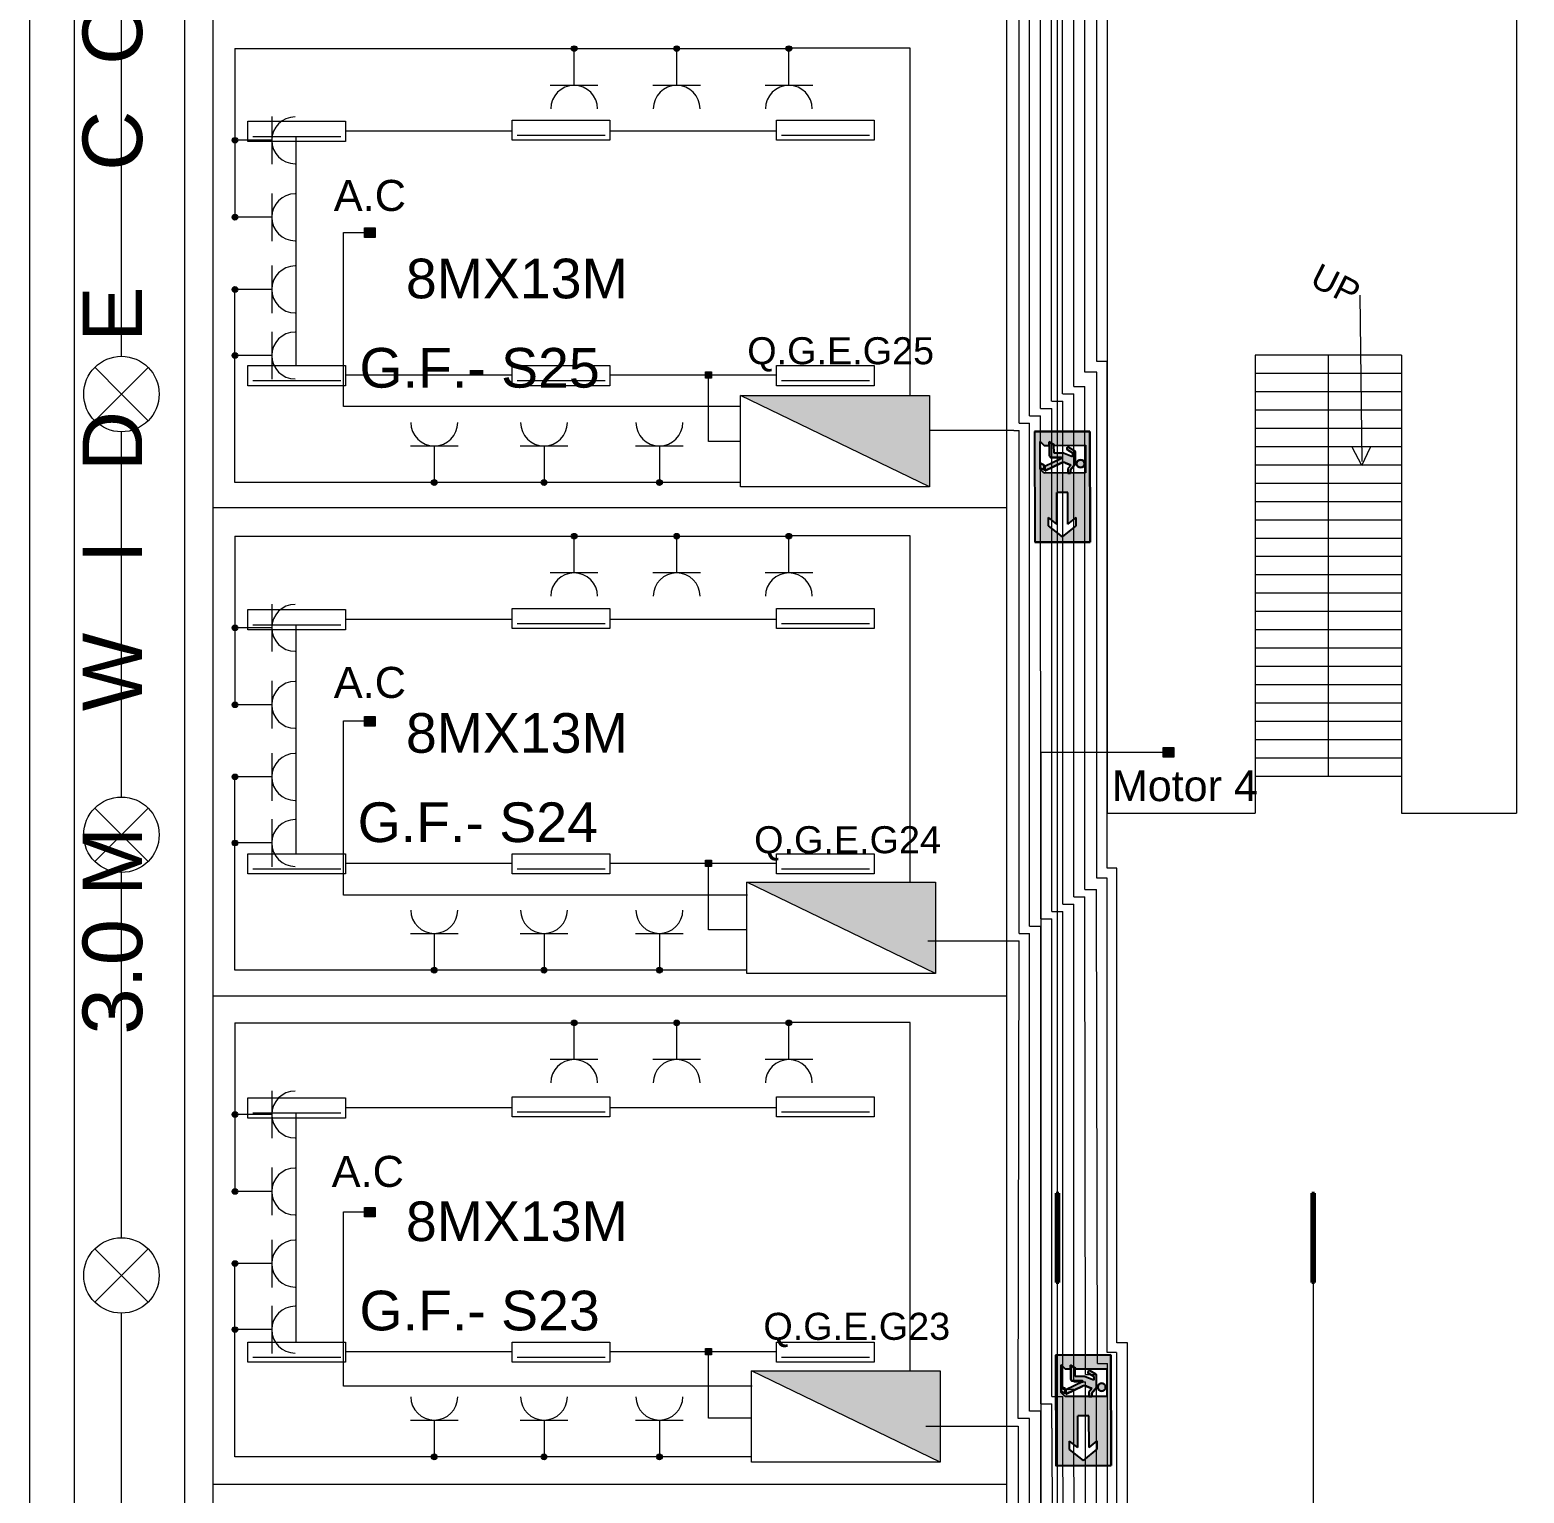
# Model space of a CAD drawing. Extents: x -17539 to 1421, y -3169 to 802964.
# Drawn here: x 50.13 to 74.61, y 305.23 to 329.2 of the extents above; entities that cross this region are included whole.
import ezdxf
from ezdxf.enums import TextEntityAlignment as Align

# ---------------------------------------------------------------- set-up
doc = ezdxf.new("R2010")
doc.units = 0
doc.header["$LTSCALE"] = 25
doc.header["$MEASUREMENT"] = 0
doc.linetypes.add('DASHED2', pattern=[0.375, 0.25, -0.125])
doc.layers.get('0').update_dxf_attribs({"lineweight": 9})
for name, color, linetype, lineweight in [('Iluminação', 10, 'Continuous', 9), ('Quadros', 50, 'Continuous', 9), ('www.cadblocksfree.com', 7, 'Continuous', 9)]:
    doc.layers.add(name, color=color, linetype=linetype, lineweight=lineweight)
doc.layers.add('Simbologia de Emergência', color=6, linetype='Continuous')
doc.layers.add('Tomadas', color=3, linetype='Continuous', lineweight=9, true_color=0x00f500)
doc.styles.add('ROMANS', font='arial.ttf')
doc.styles.get("Standard").update_dxf_attribs({"font": 'arial.ttf'})

# ---------------------------------------------------------------- blocks, each defined once
blk = doc.blocks.new('Iluminárias 1')
at = {"layer": 'Iluminação'}
blk.add_line((0.079, 0.079), (1.521, 0.079), dxfattribs=at)
blk.add_lwpolyline([(0, 0), (1.6, 0), (1.6, 0.332), (0, 0.332)], close=True, dxfattribs=at)
blk = doc.blocks.new('Ponto de Luz')
for q in [(-0.437, 0.437), (0.438, 0.436), (-0.438, -0.436), (0.437, -0.437)]:
    blk.add_line((0, 0), q)
blk.add_circle((0, 0), 0.618)
blk = doc.blocks.new('Luminária 4')
at = {"layer": 'Iluminação', "lineweight": 40}
for p, q in [((0.733, 0.043), (-0.734, 0.043)), ((-0.734, 0.043), (-0.734, 0)), ((-0.734, 0), (0.733, 0)), ((0.733, 0), (0.733, 0.043))]:
    blk.add_line(p, q, dxfattribs=at)
at = {"layer": 'Iluminação', "lineweight": 30}
blk.add_line((-0.667, 0.008), (0.679, 0.008), dxfattribs=at)
blk = doc.blocks.new('Caixa de Derivação')
at = {"layer": 'Iluminação'}
h = blk.add_hatch(color=256, dxfattribs=at)
h.dxf.hatch_style = 1
h.paths.add_polyline_path([(0.052, 0.051), (-0.048, 0.051), (-0.048, -0.049), (0.052, -0.049)])
blk.add_lwpolyline([(-0.048, 0.051), (0.052, 0.051), (0.052, -0.049), (-0.048, -0.049)], close=True, dxfattribs=at)
blk = doc.blocks.new('Parte Lima 2')
at = {"layer": 'Iluminação'}
blk.add_line((-2.276, 53.708), (-2.276, -11.552), dxfattribs=at)
blk = doc.blocks.new('emergencia seta')
at = {"layer": 'Simbologia de Emergência'}
h = blk.add_hatch(color=98, dxfattribs=at)
h.paths.add_polyline_path([(1.001, 0.298), (0.094, 0.296), (-0.813, 0.294), (-0.811, -0.613), (1.003, -0.609)])
h.paths.add_polyline_path([(-0.131, -0.455), (-0.195, -0.52), (-0.649, -0.521), (-0.585, -0.456), (-0.585, -0.371), (-0.643, -0.371), (-0.595, -0.289), (-0.585, -0.289), (-0.587, 0.224), (-0.133, 0.225)], flags=16)
h.paths.add_polyline_path([(-0.372, -0.172, 0.038289), (-0.372, -0.171)], flags=0)
h.paths.add_polyline_path([(0.186, -0.248), (0.185, -0.067), (0.706, -0.066), (0.597, 0.07), (0.733, 0.07), (0.915, -0.156), (0.734, -0.383), (0.598, -0.383), (0.706, -0.247)], flags=16)
h.paths.add_polyline_path([(-0.349, 0.142, -1), (-0.221, 0.142, -1)], flags=0)
h.paths.add_polyline_path([(-0.188, -0.455), (-0.261, -0.455), (-0.291, -0.52), (-0.218, -0.52)], flags=16)
h.paths.add_polyline_path([(-0.3, -0.17, -0.215507), (-0.301, -0.11), (-0.263, -0.02), (-0.204, -0.069), (-0.132, -0.069), (-0.132, -0.021), (-0.187, -0.021), (-0.277, 0.054, 0.148058), (-0.294, 0.059), (-0.473, 0.059, 0.263654), (-0.498, 0.044), (-0.553, -0.048, 1), (-0.512, -0.072), (-0.462, 0.011), (-0.399, 0.011), (-0.454, -0.127, 0.095479), (-0.459, -0.154), (-0.459, -0.293), (-0.592, -0.294), (-0.635, -0.366), (-0.409, -0.366, 0.414214), (-0.386, -0.343), (-0.387, -0.173, -0.740976), (-0.372, -0.172), (-0.241, -0.446), (-0.169, -0.446)], flags=0)
for p, q in [((-0.813, 0.294), (1.001, 0.298)), ((-0.811, -0.613), (-0.813, 0.294)), ((1.001, 0.298), (1.003, -0.609)), ((1.001, 0.298), (1.001, 0.298)), ((1.001, 0.298), (1.003, -0.609)), ((1.001, 0.298), (1.001, 0.298))]:
    blk.add_line(p, q, dxfattribs=at)
at = {"layer": 'Simbologia de Emergência', "color": 7, "linetype": 'ByBlock', "lineweight": -2, "true_color": 0xffffff}
for p, q in [((1.001, 0.298), (-0.813, 0.294)), ((-0.813, 0.294), (-0.811, -0.613)), ((1.003, -0.609), (1.001, 0.298)), ((1.003, -0.609), (1.001, 0.298)), ((-0.587, 0.224), (-0.133, 0.225)), ((-0.587, 0.224), (-0.133, 0.225)), ((-0.587, 0.224), (-0.133, 0.225)), ((-0.585, -0.289), (-0.587, 0.224)), ((-0.585, -0.289), (-0.587, 0.224)), ((-0.585, -0.289), (-0.587, 0.224)), ((-0.498, 0.044), (-0.553, -0.048)), ((-0.498, 0.044), (-0.553, -0.048)), ((-0.498, 0.044), (-0.553, -0.048)), ((-0.512, -0.072), (-0.462, 0.011)), ((-0.512, -0.072), (-0.462, 0.011)), ((-0.512, -0.072), (-0.462, 0.011)), ((-0.294, 0.059), (-0.473, 0.059)), ((-0.294, 0.059), (-0.473, 0.059)), ((-0.294, 0.059), (-0.473, 0.059)), ((-0.462, 0.011), (-0.399, 0.011)), ((-0.462, 0.011), (-0.399, 0.011)), ((-0.462, 0.011), (-0.399, 0.011)), ((-0.399, 0.011), (-0.454, -0.127)), ((-0.399, 0.011), (-0.454, -0.127)), ((-0.399, 0.011), (-0.454, -0.127)), ((-0.349, 0.142), (-0.349, 0.142)), ((-0.277, 0.054), (-0.187, -0.021)), ((-0.277, 0.054), (-0.187, -0.021)), ((-0.187, -0.021), (-0.277, 0.054)), ((-0.133, 0.225), (-0.131, -0.455)), ((0.706, -0.066), (0.597, 0.07)), ((0.733, 0.07), (0.597, 0.07)), ((0.915, -0.156), (0.733, 0.07)), ((-0.459, -0.154), (-0.459, -0.293)), ((-0.459, -0.154), (-0.459, -0.293)), ((-0.459, -0.154), (-0.459, -0.293)), ((-0.387, -0.173), (-0.386, -0.343)), ((-0.387, -0.173), (-0.386, -0.343)), ((-0.386, -0.343), (-0.387, -0.173)), ((-0.372, -0.171), (-0.372, -0.172)), ((-0.372, -0.172), (-0.241, -0.446)), ((-0.372, -0.172), (-0.241, -0.446)), ((-0.372, -0.172), (-0.372, -0.172)), ((-0.372, -0.172), (-0.241, -0.446)), ((-0.263, -0.02), (-0.301, -0.11)), ((-0.263, -0.02), (-0.301, -0.11)), ((-0.301, -0.11), (-0.263, -0.02)), ((-0.3, -0.17), (-0.169, -0.446)), ((-0.3, -0.17), (-0.169, -0.446)), ((-0.169, -0.446), (-0.3, -0.17)), ((-0.263, -0.02), (-0.204, -0.069)), ((-0.263, -0.02), (-0.204, -0.069)), ((-0.263, -0.02), (-0.204, -0.069)), ((-0.263, -0.02), (-0.263, -0.02)), ((-0.204, -0.069), (-0.132, -0.069)), ((-0.204, -0.069), (-0.132, -0.069)), ((-0.204, -0.069), (-0.132, -0.069)), ((-0.187, -0.021), (-0.132, -0.021)), ((-0.187, -0.021), (-0.132, -0.021)), ((-0.132, -0.021), (-0.187, -0.021)), ((-0.132, -0.069), (-0.132, -0.021)), ((0.706, -0.066), (0.185, -0.067)), ((0.185, -0.067), (0.186, -0.248)), ((0.915, -0.156), (0.734, -0.383)), ((-0.585, -0.456), (-0.649, -0.521)), ((-0.585, -0.456), (-0.649, -0.521)), ((-0.649, -0.521), (-0.585, -0.456)), ((-0.595, -0.289), (-0.643, -0.371)), ((-0.595, -0.289), (-0.643, -0.371)), ((-0.643, -0.371), (-0.595, -0.289)), ((-0.585, -0.371), (-0.643, -0.371)), ((-0.585, -0.371), (-0.643, -0.371)), ((-0.585, -0.371), (-0.643, -0.371)), ((-0.592, -0.294), (-0.635, -0.366)), ((-0.592, -0.294), (-0.635, -0.366)), ((-0.592, -0.294), (-0.635, -0.366)), ((-0.409, -0.366), (-0.635, -0.366)), ((-0.409, -0.366), (-0.635, -0.366)), ((-0.635, -0.366), (-0.409, -0.366)), ((-0.585, -0.289), (-0.595, -0.289)), ((-0.585, -0.289), (-0.595, -0.289)), ((-0.595, -0.289), (-0.585, -0.289)), ((-0.459, -0.293), (-0.592, -0.294)), ((-0.459, -0.293), (-0.592, -0.294)), ((-0.459, -0.293), (-0.592, -0.294)), ((-0.585, -0.456), (-0.585, -0.371)), ((-0.585, -0.456), (-0.585, -0.371)), ((-0.585, -0.456), (-0.585, -0.371)), ((-0.291, -0.52), (-0.261, -0.455)), ((-0.291, -0.52), (-0.261, -0.455)), ((-0.261, -0.455), (-0.291, -0.52)), ((-0.188, -0.455), (-0.261, -0.455)), ((-0.188, -0.455), (-0.261, -0.455)), ((-0.188, -0.455), (-0.261, -0.455)), ((-0.169, -0.446), (-0.241, -0.446)), ((-0.169, -0.446), (-0.241, -0.446)), ((-0.241, -0.446), (-0.169, -0.446)), ((-0.218, -0.52), (-0.188, -0.455)), ((-0.218, -0.52), (-0.188, -0.455)), ((-0.218, -0.52), (-0.188, -0.455)), ((-0.131, -0.455), (-0.195, -0.52)), ((-0.131, -0.455), (-0.195, -0.52)), ((-0.131, -0.455), (-0.195, -0.52)), ((-0.188, -0.455), (-0.188, -0.455)), ((-0.131, -0.455), (-0.131, -0.455)), ((0.706, -0.247), (0.186, -0.248)), ((0.706, -0.247), (0.598, -0.383)), ((0.734, -0.383), (0.598, -0.383)), ((-0.811, -0.613), (1.003, -0.609)), ((-0.195, -0.52), (-0.649, -0.521)), ((-0.291, -0.52), (-0.218, -0.52))]:
    blk.add_line(p, q, dxfattribs=at)
blk.add_circle((-0.285, 0.142), 0.0645, dxfattribs=at)
blk.add_circle((-0.285, 0.142), 0.0645, dxfattribs=at)
for centre, radius, start, end in [((-0.473, 0.029), 0.0296, 90.1318, 149.2124), ((-0.473, 0.029), 0.0296, 90.1318, 149.2123), ((-0.473, 0.029), 0.0296, 90.1318, 149.2123), ((-0.285, 0.142), 0.0645, 0.1318, 180.1318), ((-0.285, 0.142), 0.0645, 180.1318, 0.1318), ((-0.294, 0.03), 0.0296, 56.444, 90.1318), ((-0.294, 0.03), 0.0296, 56.4442, 90.1318), ((-0.294, 0.03), 0.0296, 56.4442, 90.1318), ((-0.532, -0.06), 0.024, 149.2124, 329.2124), ((-0.532, -0.06), 0.024, 149.2123, 329.2123), ((-0.532, -0.06), 0.024, 149.2123, 329.2123), ((-0.387, -0.154), 0.0726, 158.3161, 180.1318), ((-0.387, -0.154), 0.0726, 158.3158, 180.1318), ((-0.387, -0.154), 0.0726, 158.3158, 180.1318), ((-0.379, -0.174), 0.00779, 21.0343, 167.1846), ((-0.379, -0.174), 0.00779, 21.0343, 167.1846), ((-0.379, -0.174), 0.00779, 21.0343, 167.1846), ((-0.379, -0.174), 0.00779, 21.0343, 29.8052), ((-0.234, -0.138), 0.0726, 156.7728, 205.4198), ((-0.234, -0.138), 0.0726, 156.7731, 205.4198), ((-0.234, -0.138), 0.0726, 156.7731, 205.4198), ((-0.409, -0.343), 0.0227, 270.1318, 0.1318), ((-0.409, -0.343), 0.0227, 270.1318, 0.1318), ((-0.409, -0.343), 0.0227, 270.1318, 0.1318)]:
    blk.add_arc(centre, radius, start, end, dxfattribs=at)
blk = doc.blocks.new('quadro eletrico')
h = blk.add_hatch(color=256)
h.dxf.hatch_style = 1
h.paths.add_polyline_path([(1.839, -0.788), (-1.457, 0.809), (-1.457, -0.788)])
blk.add_line((-1.457, 0.809), (1.839, -0.788))
blk.add_lwpolyline([(-1.457, 0.809), (1.839, 0.809), (1.839, -0.788), (-1.457, -0.788)], close=True)
blk = doc.blocks.new('Quadro')
at = {"xscale": 0.6593095434044552, "yscale": 0.6593095434044552, "zscale": 0.6593095434044552}
blk.add_blockref('quadro eletrico', (-0.091, 0.017), dxfattribs=at)
blk = doc.blocks.new('Tomada')
for p, q in [((0, 0.632), (0, 0)), ((0, 0), (-0.975, 0)), ((0, 0), (0, -0.632))]:
    blk.add_line(p, q)
blk.add_arc((0.622, 0), 0.622, 90, 270)

msp = doc.modelspace()

# ---------------------------------------------------------------- hatches: boundary and pattern name
at = {"layer": 'Tomadas'}
h = msp.add_hatch(color=256, dxfattribs=at)
h.dxf.hatch_style = 1
h.paths.add_polyline_path([(59.095, 328.892, 1), (59.002, 328.892, 1)])
h = msp.add_hatch(color=256, dxfattribs=at)
h.dxf.hatch_style = 1
h.paths.add_polyline_path([(59.095, 328.892, 1), (59.002, 328.892, 1)])
h = msp.add_hatch(color=256, dxfattribs=at)
h.dxf.hatch_style = 1
h.paths.add_polyline_path([(59.095, 328.892, 1), (59.002, 328.892, 1)])
h = msp.add_hatch(color=256, dxfattribs=at)
h.dxf.hatch_style = 1
h.paths.add_polyline_path([(59.095, 328.892, 1), (59.002, 328.892, 1)])
h = msp.add_hatch(color=256, dxfattribs=at)
h.dxf.hatch_style = 1
h.paths.add_polyline_path([(60.775, 328.892, 1), (60.682, 328.892, 1)])
h = msp.add_hatch(color=256, dxfattribs=at)
h.dxf.hatch_style = 1
h.paths.add_polyline_path([(60.775, 328.892, 1), (60.682, 328.892, 1)])
h = msp.add_hatch(color=256, dxfattribs=at)
h.dxf.hatch_style = 1
h.paths.add_polyline_path([(60.775, 328.892, 1), (60.682, 328.892, 1)])
h = msp.add_hatch(color=256, dxfattribs=at)
h.dxf.hatch_style = 1
h.paths.add_polyline_path([(60.775, 328.892, 1), (60.682, 328.892, 1)])
h = msp.add_hatch(color=256, dxfattribs=at)
h.dxf.hatch_style = 1
h.paths.add_polyline_path([(62.519, 328.892, 1), (62.612, 328.892, 1)])
h = msp.add_hatch(color=256, dxfattribs=at)
h.dxf.hatch_style = 1
h.paths.add_polyline_path([(62.519, 328.892, 1), (62.612, 328.892, 1)])
h = msp.add_hatch(color=256, dxfattribs=at)
h.dxf.hatch_style = 1
h.paths.add_polyline_path([(62.519, 328.892, 1), (62.612, 328.892, 1)])
h = msp.add_hatch(color=256, dxfattribs=at)
h.dxf.hatch_style = 1
h.paths.add_polyline_path([(62.519, 328.892, 1), (62.612, 328.892, 1)])
h = msp.add_hatch(color=256, dxfattribs=at)
h.dxf.hatch_style = 1
h.paths.add_polyline_path([(53.54, 327.39, 1), (53.446, 327.39, 1)])
h = msp.add_hatch(color=256, dxfattribs=at)
h.dxf.hatch_style = 1
h.paths.add_polyline_path([(53.54, 327.39, 1), (53.446, 327.39, 1)])
h = msp.add_hatch(color=256, dxfattribs=at)
h.dxf.hatch_style = 1
h.paths.add_polyline_path([(53.54, 327.39, 1), (53.446, 327.39, 1)])
h = msp.add_hatch(color=256, dxfattribs=at)
h.dxf.hatch_style = 1
h.paths.add_polyline_path([(53.54, 327.39, 1), (53.446, 327.39, 1)])
h = msp.add_hatch(color=256, dxfattribs=at)
h.dxf.hatch_style = 1
h.paths.add_polyline_path([(53.54, 326.129, 1), (53.446, 326.129, 1)])
h = msp.add_hatch(color=256, dxfattribs=at)
h.dxf.hatch_style = 1
h.paths.add_polyline_path([(53.54, 326.129, 1), (53.446, 326.129, 1)])
h = msp.add_hatch(color=256, dxfattribs=at)
h.dxf.hatch_style = 1
h.paths.add_polyline_path([(53.54, 326.129, 1), (53.446, 326.129, 1)])
h = msp.add_hatch(color=256, dxfattribs=at)
h.dxf.hatch_style = 1
h.paths.add_polyline_path([(53.54, 326.129, 1), (53.446, 326.129, 1)])
h = msp.add_hatch(color=256, dxfattribs=at)
h.dxf.hatch_style = 1
h.paths.add_polyline_path([(55.614, 325.954), (55.614, 325.797), (55.788, 325.797), (55.788, 325.954)])
h = msp.add_hatch(color=256, dxfattribs=at)
h.dxf.hatch_style = 1
h.paths.add_polyline_path([(53.54, 324.947, 1), (53.446, 324.947, 1)])
h = msp.add_hatch(color=256, dxfattribs=at)
h.dxf.hatch_style = 1
h.paths.add_polyline_path([(53.54, 324.947, 1), (53.446, 324.947, 1)])
h = msp.add_hatch(color=256, dxfattribs=at)
h.dxf.hatch_style = 1
h.paths.add_polyline_path([(53.54, 324.947, 1), (53.446, 324.947, 1)])
h = msp.add_hatch(color=256, dxfattribs=at)
h.dxf.hatch_style = 1
h.paths.add_polyline_path([(53.54, 324.947, 1), (53.446, 324.947, 1)])
h = msp.add_hatch(color=256, dxfattribs=at)
h.dxf.hatch_style = 1
h.paths.add_polyline_path([(53.54, 323.865, 1), (53.446, 323.865, 1)])
h = msp.add_hatch(color=256, dxfattribs=at)
h.dxf.hatch_style = 1
h.paths.add_polyline_path([(53.54, 323.865, 1), (53.446, 323.865, 1)])
h = msp.add_hatch(color=256, dxfattribs=at)
h.dxf.hatch_style = 1
h.paths.add_polyline_path([(53.54, 323.865, 1), (53.446, 323.865, 1)])
h = msp.add_hatch(color=256, dxfattribs=at)
h.dxf.hatch_style = 1
h.paths.add_polyline_path([(53.54, 323.865, 1), (53.446, 323.865, 1)])
h = msp.add_hatch(color=256, dxfattribs=at)
h.dxf.hatch_style = 1
h.paths.add_polyline_path([(56.804, 321.782, 1), (56.71, 321.782, 1)])
h = msp.add_hatch(color=256, dxfattribs=at)
h.dxf.hatch_style = 1
h.paths.add_polyline_path([(56.804, 321.782, 1), (56.71, 321.782, 1)])
h = msp.add_hatch(color=256, dxfattribs=at)
h.dxf.hatch_style = 1
h.paths.add_polyline_path([(56.804, 321.782, 1), (56.71, 321.782, 1)])
h = msp.add_hatch(color=256, dxfattribs=at)
h.dxf.hatch_style = 1
h.paths.add_polyline_path([(56.804, 321.782, 1), (56.71, 321.782, 1)])
h = msp.add_hatch(color=256, dxfattribs=at)
h.dxf.hatch_style = 1
h.paths.add_polyline_path([(58.601, 321.782, 1), (58.508, 321.782, 1)])
h = msp.add_hatch(color=256, dxfattribs=at)
h.dxf.hatch_style = 1
h.paths.add_polyline_path([(58.601, 321.782, 1), (58.508, 321.782, 1)])
h = msp.add_hatch(color=256, dxfattribs=at)
h.dxf.hatch_style = 1
h.paths.add_polyline_path([(58.601, 321.782, 1), (58.508, 321.782, 1)])
h = msp.add_hatch(color=256, dxfattribs=at)
h.dxf.hatch_style = 1
h.paths.add_polyline_path([(58.601, 321.782, 1), (58.508, 321.782, 1)])
h = msp.add_hatch(color=256, dxfattribs=at)
h.dxf.hatch_style = 1
h.paths.add_polyline_path([(60.491, 321.782, 1), (60.398, 321.782, 1)])
h = msp.add_hatch(color=256, dxfattribs=at)
h.dxf.hatch_style = 1
h.paths.add_polyline_path([(60.491, 321.782, 1), (60.398, 321.782, 1)])
h = msp.add_hatch(color=256, dxfattribs=at)
h.dxf.hatch_style = 1
h.paths.add_polyline_path([(60.491, 321.782, 1), (60.398, 321.782, 1)])
h = msp.add_hatch(color=256, dxfattribs=at)
h.dxf.hatch_style = 1
h.paths.add_polyline_path([(60.491, 321.782, 1), (60.398, 321.782, 1)])
h = msp.add_hatch(color=256, dxfattribs=at)
h.dxf.hatch_style = 1
h.paths.add_polyline_path([(59.095, 320.904, 1), (59.002, 320.904, 1)])
h = msp.add_hatch(color=256, dxfattribs=at)
h.dxf.hatch_style = 1
h.paths.add_polyline_path([(59.095, 320.904, 1), (59.002, 320.904, 1)])
h = msp.add_hatch(color=256, dxfattribs=at)
h.dxf.hatch_style = 1
h.paths.add_polyline_path([(59.095, 320.904, 1), (59.002, 320.904, 1)])
h = msp.add_hatch(color=256, dxfattribs=at)
h.dxf.hatch_style = 1
h.paths.add_polyline_path([(59.095, 320.904, 1), (59.002, 320.904, 1)])
h = msp.add_hatch(color=256, dxfattribs=at)
h.dxf.hatch_style = 1
h.paths.add_polyline_path([(60.775, 320.904, 1), (60.682, 320.904, 1)])
h = msp.add_hatch(color=256, dxfattribs=at)
h.dxf.hatch_style = 1
h.paths.add_polyline_path([(60.775, 320.904, 1), (60.682, 320.904, 1)])
h = msp.add_hatch(color=256, dxfattribs=at)
h.dxf.hatch_style = 1
h.paths.add_polyline_path([(60.775, 320.904, 1), (60.682, 320.904, 1)])
h = msp.add_hatch(color=256, dxfattribs=at)
h.dxf.hatch_style = 1
h.paths.add_polyline_path([(60.775, 320.904, 1), (60.682, 320.904, 1)])
h = msp.add_hatch(color=256, dxfattribs=at)
h.dxf.hatch_style = 1
h.paths.add_polyline_path([(62.519, 320.904, 1), (62.612, 320.904, 1)])
h = msp.add_hatch(color=256, dxfattribs=at)
h.dxf.hatch_style = 1
h.paths.add_polyline_path([(62.519, 320.904, 1), (62.612, 320.904, 1)])
h = msp.add_hatch(color=256, dxfattribs=at)
h.dxf.hatch_style = 1
h.paths.add_polyline_path([(62.519, 320.904, 1), (62.612, 320.904, 1)])
h = msp.add_hatch(color=256, dxfattribs=at)
h.dxf.hatch_style = 1
h.paths.add_polyline_path([(62.519, 320.904, 1), (62.612, 320.904, 1)])
h = msp.add_hatch(color=256, dxfattribs=at)
h.dxf.hatch_style = 1
h.paths.add_polyline_path([(53.54, 319.403, 1), (53.446, 319.403, 1)])
h = msp.add_hatch(color=256, dxfattribs=at)
h.dxf.hatch_style = 1
h.paths.add_polyline_path([(53.54, 319.403, 1), (53.446, 319.403, 1)])
h = msp.add_hatch(color=256, dxfattribs=at)
h.dxf.hatch_style = 1
h.paths.add_polyline_path([(53.54, 319.403, 1), (53.446, 319.403, 1)])
h = msp.add_hatch(color=256, dxfattribs=at)
h.dxf.hatch_style = 1
h.paths.add_polyline_path([(53.54, 319.403, 1), (53.446, 319.403, 1)])
h = msp.add_hatch(color=256, dxfattribs=at)
h.dxf.hatch_style = 1
h.paths.add_polyline_path([(53.54, 318.142, 1), (53.446, 318.142, 1)])
h = msp.add_hatch(color=256, dxfattribs=at)
h.dxf.hatch_style = 1
h.paths.add_polyline_path([(53.54, 318.142, 1), (53.446, 318.142, 1)])
h = msp.add_hatch(color=256, dxfattribs=at)
h.dxf.hatch_style = 1
h.paths.add_polyline_path([(53.54, 318.142, 1), (53.446, 318.142, 1)])
h = msp.add_hatch(color=256, dxfattribs=at)
h.dxf.hatch_style = 1
h.paths.add_polyline_path([(53.54, 318.142, 1), (53.446, 318.142, 1)])
h = msp.add_hatch(color=256, dxfattribs=at)
h.dxf.hatch_style = 1
h.paths.add_polyline_path([(55.614, 317.949), (55.614, 317.793), (55.788, 317.793), (55.788, 317.949)])
h = msp.add_hatch(color=256, dxfattribs=at)
h.dxf.hatch_style = 1
h.paths.add_polyline_path([(68.696, 317.442), (68.696, 317.285), (68.87, 317.285), (68.87, 317.442)])
h = msp.add_hatch(color=256, dxfattribs=at)
h.dxf.hatch_style = 1
h.paths.add_polyline_path([(53.54, 316.96, 1), (53.446, 316.96, 1)])
h = msp.add_hatch(color=256, dxfattribs=at)
h.dxf.hatch_style = 1
h.paths.add_polyline_path([(53.54, 316.96, 1), (53.446, 316.96, 1)])
h = msp.add_hatch(color=256, dxfattribs=at)
h.dxf.hatch_style = 1
h.paths.add_polyline_path([(53.54, 316.96, 1), (53.446, 316.96, 1)])
h = msp.add_hatch(color=256, dxfattribs=at)
h.dxf.hatch_style = 1
h.paths.add_polyline_path([(53.54, 316.96, 1), (53.446, 316.96, 1)])
h = msp.add_hatch(color=256, dxfattribs=at)
h.dxf.hatch_style = 1
h.paths.add_polyline_path([(53.54, 315.878, 1), (53.446, 315.878, 1)])
h = msp.add_hatch(color=256, dxfattribs=at)
h.dxf.hatch_style = 1
h.paths.add_polyline_path([(53.54, 315.878, 1), (53.446, 315.878, 1)])
h = msp.add_hatch(color=256, dxfattribs=at)
h.dxf.hatch_style = 1
h.paths.add_polyline_path([(53.54, 315.878, 1), (53.446, 315.878, 1)])
h = msp.add_hatch(color=256, dxfattribs=at)
h.dxf.hatch_style = 1
h.paths.add_polyline_path([(53.54, 315.878, 1), (53.446, 315.878, 1)])
h = msp.add_hatch(color=256, dxfattribs=at)
h.dxf.hatch_style = 1
h.paths.add_polyline_path([(56.804, 313.794, 1), (56.71, 313.794, 1)])
h = msp.add_hatch(color=256, dxfattribs=at)
h.dxf.hatch_style = 1
h.paths.add_polyline_path([(56.804, 313.794, 1), (56.71, 313.794, 1)])
h = msp.add_hatch(color=256, dxfattribs=at)
h.dxf.hatch_style = 1
h.paths.add_polyline_path([(56.804, 313.794, 1), (56.71, 313.794, 1)])
h = msp.add_hatch(color=256, dxfattribs=at)
h.dxf.hatch_style = 1
h.paths.add_polyline_path([(56.804, 313.794, 1), (56.71, 313.794, 1)])
h = msp.add_hatch(color=256, dxfattribs=at)
h.dxf.hatch_style = 1
h.paths.add_polyline_path([(58.601, 313.794, 1), (58.508, 313.794, 1)])
h = msp.add_hatch(color=256, dxfattribs=at)
h.dxf.hatch_style = 1
h.paths.add_polyline_path([(58.601, 313.794, 1), (58.508, 313.794, 1)])
h = msp.add_hatch(color=256, dxfattribs=at)
h.dxf.hatch_style = 1
h.paths.add_polyline_path([(58.601, 313.794, 1), (58.508, 313.794, 1)])
h = msp.add_hatch(color=256, dxfattribs=at)
h.dxf.hatch_style = 1
h.paths.add_polyline_path([(58.601, 313.794, 1), (58.508, 313.794, 1)])
h = msp.add_hatch(color=256, dxfattribs=at)
h.dxf.hatch_style = 1
h.paths.add_polyline_path([(60.491, 313.794, 1), (60.398, 313.794, 1)])
h = msp.add_hatch(color=256, dxfattribs=at)
h.dxf.hatch_style = 1
h.paths.add_polyline_path([(60.491, 313.794, 1), (60.398, 313.794, 1)])
h = msp.add_hatch(color=256, dxfattribs=at)
h.dxf.hatch_style = 1
h.paths.add_polyline_path([(60.491, 313.794, 1), (60.398, 313.794, 1)])
h = msp.add_hatch(color=256, dxfattribs=at)
h.dxf.hatch_style = 1
h.paths.add_polyline_path([(60.491, 313.794, 1), (60.398, 313.794, 1)])
h = msp.add_hatch(color=256, dxfattribs=at)
h.dxf.hatch_style = 1
h.paths.add_polyline_path([(59.095, 312.931, 1), (59.002, 312.931, 1)])
h = msp.add_hatch(color=256, dxfattribs=at)
h.dxf.hatch_style = 1
h.paths.add_polyline_path([(59.095, 312.931, 1), (59.002, 312.931, 1)])
h = msp.add_hatch(color=256, dxfattribs=at)
h.dxf.hatch_style = 1
h.paths.add_polyline_path([(59.095, 312.931, 1), (59.002, 312.931, 1)])
h = msp.add_hatch(color=256, dxfattribs=at)
h.dxf.hatch_style = 1
h.paths.add_polyline_path([(59.095, 312.931, 1), (59.002, 312.931, 1)])
h = msp.add_hatch(color=256, dxfattribs=at)
h.dxf.hatch_style = 1
h.paths.add_polyline_path([(60.775, 312.931, 1), (60.682, 312.931, 1)])
h = msp.add_hatch(color=256, dxfattribs=at)
h.dxf.hatch_style = 1
h.paths.add_polyline_path([(60.775, 312.931, 1), (60.682, 312.931, 1)])
h = msp.add_hatch(color=256, dxfattribs=at)
h.dxf.hatch_style = 1
h.paths.add_polyline_path([(60.775, 312.931, 1), (60.682, 312.931, 1)])
h = msp.add_hatch(color=256, dxfattribs=at)
h.dxf.hatch_style = 1
h.paths.add_polyline_path([(60.775, 312.931, 1), (60.682, 312.931, 1)])
h = msp.add_hatch(color=256, dxfattribs=at)
h.dxf.hatch_style = 1
h.paths.add_polyline_path([(62.519, 312.931, 1), (62.612, 312.931, 1)])
h = msp.add_hatch(color=256, dxfattribs=at)
h.dxf.hatch_style = 1
h.paths.add_polyline_path([(62.519, 312.931, 1), (62.612, 312.931, 1)])
h = msp.add_hatch(color=256, dxfattribs=at)
h.dxf.hatch_style = 1
h.paths.add_polyline_path([(62.519, 312.931, 1), (62.612, 312.931, 1)])
h = msp.add_hatch(color=256, dxfattribs=at)
h.dxf.hatch_style = 1
h.paths.add_polyline_path([(62.519, 312.931, 1), (62.612, 312.931, 1)])
h = msp.add_hatch(color=256, dxfattribs=at)
h.dxf.hatch_style = 1
h.paths.add_polyline_path([(53.54, 311.43, 1), (53.446, 311.43, 1)])
h = msp.add_hatch(color=256, dxfattribs=at)
h.dxf.hatch_style = 1
h.paths.add_polyline_path([(53.54, 311.43, 1), (53.446, 311.43, 1)])
h = msp.add_hatch(color=256, dxfattribs=at)
h.dxf.hatch_style = 1
h.paths.add_polyline_path([(53.54, 311.43, 1), (53.446, 311.43, 1)])
h = msp.add_hatch(color=256, dxfattribs=at)
h.dxf.hatch_style = 1
h.paths.add_polyline_path([(53.54, 311.43, 1), (53.446, 311.43, 1)])
h = msp.add_hatch(color=256, dxfattribs=at)
h.dxf.hatch_style = 1
h.paths.add_polyline_path([(53.54, 310.169, 1), (53.446, 310.169, 1)])
h = msp.add_hatch(color=256, dxfattribs=at)
h.dxf.hatch_style = 1
h.paths.add_polyline_path([(53.54, 310.169, 1), (53.446, 310.169, 1)])
h = msp.add_hatch(color=256, dxfattribs=at)
h.dxf.hatch_style = 1
h.paths.add_polyline_path([(53.54, 310.169, 1), (53.446, 310.169, 1)])
h = msp.add_hatch(color=256, dxfattribs=at)
h.dxf.hatch_style = 1
h.paths.add_polyline_path([(53.54, 310.169, 1), (53.446, 310.169, 1)])
h = msp.add_hatch(color=256, dxfattribs=at)
h.dxf.hatch_style = 1
h.paths.add_polyline_path([(55.614, 309.907), (55.614, 309.751), (55.788, 309.751), (55.788, 309.907)])
h = msp.add_hatch(color=256, dxfattribs=at)
h.dxf.hatch_style = 1
h.paths.add_polyline_path([(53.54, 308.987, 1), (53.446, 308.987, 1)])
h = msp.add_hatch(color=256, dxfattribs=at)
h.dxf.hatch_style = 1
h.paths.add_polyline_path([(53.54, 308.987, 1), (53.446, 308.987, 1)])
h = msp.add_hatch(color=256, dxfattribs=at)
h.dxf.hatch_style = 1
h.paths.add_polyline_path([(53.54, 308.987, 1), (53.446, 308.987, 1)])
h = msp.add_hatch(color=256, dxfattribs=at)
h.dxf.hatch_style = 1
h.paths.add_polyline_path([(53.54, 308.987, 1), (53.446, 308.987, 1)])
h = msp.add_hatch(color=256, dxfattribs=at)
h.dxf.hatch_style = 1
h.paths.add_polyline_path([(53.54, 307.905, 1), (53.446, 307.905, 1)])
h = msp.add_hatch(color=256, dxfattribs=at)
h.dxf.hatch_style = 1
h.paths.add_polyline_path([(53.54, 307.905, 1), (53.446, 307.905, 1)])
h = msp.add_hatch(color=256, dxfattribs=at)
h.dxf.hatch_style = 1
h.paths.add_polyline_path([(53.54, 307.905, 1), (53.446, 307.905, 1)])
h = msp.add_hatch(color=256, dxfattribs=at)
h.dxf.hatch_style = 1
h.paths.add_polyline_path([(53.54, 307.905, 1), (53.446, 307.905, 1)])
h = msp.add_hatch(color=256, dxfattribs=at)
h.dxf.hatch_style = 1
h.paths.add_polyline_path([(56.804, 305.821, 1), (56.71, 305.821, 1)])
h = msp.add_hatch(color=256, dxfattribs=at)
h.dxf.hatch_style = 1
h.paths.add_polyline_path([(56.804, 305.821, 1), (56.71, 305.821, 1)])
h = msp.add_hatch(color=256, dxfattribs=at)
h.dxf.hatch_style = 1
h.paths.add_polyline_path([(56.804, 305.821, 1), (56.71, 305.821, 1)])
h = msp.add_hatch(color=256, dxfattribs=at)
h.dxf.hatch_style = 1
h.paths.add_polyline_path([(56.804, 305.821, 1), (56.71, 305.821, 1)])
h = msp.add_hatch(color=256, dxfattribs=at)
h.dxf.hatch_style = 1
h.paths.add_polyline_path([(58.601, 305.821, 1), (58.508, 305.821, 1)])
h = msp.add_hatch(color=256, dxfattribs=at)
h.dxf.hatch_style = 1
h.paths.add_polyline_path([(58.601, 305.821, 1), (58.508, 305.821, 1)])
h = msp.add_hatch(color=256, dxfattribs=at)
h.dxf.hatch_style = 1
h.paths.add_polyline_path([(58.601, 305.821, 1), (58.508, 305.821, 1)])
h = msp.add_hatch(color=256, dxfattribs=at)
h.dxf.hatch_style = 1
h.paths.add_polyline_path([(58.601, 305.821, 1), (58.508, 305.821, 1)])
h = msp.add_hatch(color=256, dxfattribs=at)
h.dxf.hatch_style = 1
h.paths.add_polyline_path([(60.491, 305.821, 1), (60.398, 305.821, 1)])
h = msp.add_hatch(color=256, dxfattribs=at)
h.dxf.hatch_style = 1
h.paths.add_polyline_path([(60.491, 305.821, 1), (60.398, 305.821, 1)])
h = msp.add_hatch(color=256, dxfattribs=at)
h.dxf.hatch_style = 1
h.paths.add_polyline_path([(60.491, 305.821, 1), (60.398, 305.821, 1)])
h = msp.add_hatch(color=256, dxfattribs=at)
h.dxf.hatch_style = 1
h.paths.add_polyline_path([(60.491, 305.821, 1), (60.398, 305.821, 1)])

# ---------------------------------------------------------------- linework, layer by layer
at = {"layer": 'Iluminação'}
for p, q in [((52.664, 356.076), (52.664, 285.468)), ((66.963, 330.005), (66.963, 310.142)), ((51.633, 323.851), (51.633, 329.835)), ((55.304, 327.545), (58.034, 327.545)), ((59.634, 327.545), (62.364, 327.545)), ((54.494, 323.702), (54.494, 327.449)), ((58.034, 323.544), (55.304, 323.544)), ((62.364, 323.544), (59.634, 323.544)), ((61.248, 322.457), (61.248, 323.544)), ((51.633, 316.631), (51.633, 322.615)), ((61.775, 322.457), (61.248, 322.457)), ((54.494, 315.702), (54.494, 319.449)), ((55.304, 319.545), (58.034, 319.545)), ((59.634, 319.545), (62.364, 319.545)), ((58.034, 315.544), (55.304, 315.544)), ((62.364, 315.544), (59.634, 315.544)), ((61.248, 314.457), (61.248, 315.544)), ((51.633, 309.411), (51.633, 315.395)), ((61.877, 314.457), (61.248, 314.457)), ((54.494, 307.702), (54.494, 311.449)), ((55.304, 311.545), (58.034, 311.545)), ((59.634, 311.545), (62.364, 311.545)), ((66.963, 308.675), (66.963, 300.431)), ((71.155, 308.675), (71.155, 300.431)), ((51.633, 302.191), (51.633, 308.175)), ((58.034, 307.544), (55.304, 307.544)), ((62.364, 307.544), (59.634, 307.544)), ((61.248, 306.457), (61.248, 307.544)), ((61.954, 306.457), (61.248, 306.457))]:
    msp.add_line(p, q, dxfattribs=at)
at = {"layer": 'Quadros'}
for p, q in [((67.61, 323.766), (67.61, 331.282)), ((67.235, 323.356), (67.235, 330.912)), ((67.412, 323.592), (67.412, 331.075)), ((66.869, 323.118), (66.869, 330.684)), ((67.047, 323.236), (67.047, 330.792)), ((66.507, 322.876), (66.507, 330.442)), ((66.687, 322.996), (66.687, 330.562)), ((66.336, 322.756), (66.336, 330.322)), ((67.609, 323.592), (67.412, 323.592)), ((67.609, 315.299), (67.609, 323.592)), ((67.777, 323.766), (67.61, 323.766)), ((67.777, 315.463), (67.777, 323.766)), ((67.235, 323.356), (67.415, 323.356)), ((67.415, 315.114), (67.415, 323.356)), ((66.869, 323.118), (66.869, 323.116)), ((66.875, 323.116), (66.869, 323.116)), ((66.875, 323.116), (67.055, 323.116)), ((67.055, 323.236), (67.047, 323.236)), ((67.055, 323.236), (67.235, 323.236)), ((67.055, 315.354), (67.055, 323.116)), ((67.235, 315.641), (67.235, 323.236)), ((66.507, 322.876), (66.687, 322.876)), ((66.687, 322.996), (66.875, 322.996)), ((66.687, 322.756), (66.687, 322.876)), ((66.875, 314.754), (66.875, 322.996)), ((66.25, 322.636), (64.868, 322.636)), ((66.25, 322.636), (66.336, 322.636)), ((66.336, 322.756), (66.507, 322.756)), ((66.336, 322.636), (66.338, 322.636)), ((66.338, 314.394), (66.338, 322.636)), ((66.507, 314.514), (66.507, 322.756)), ((66.695, 314.634), (66.687, 322.756)), ((67.235, 314.994), (67.235, 315.641)), ((67.055, 314.874), (67.055, 315.354)), ((67.78, 315.299), (67.609, 315.299)), ((67.935, 315.463), (67.777, 315.463)), ((67.78, 307.532), (67.78, 315.299)), ((67.935, 307.689), (67.935, 315.463)), ((67.415, 315.114), (67.595, 315.114)), ((67.595, 315.114), (67.607, 315.114)), ((67.607, 315.057), (67.607, 315.114)), ((67.619, 307.353), (67.607, 315.057)), ((67.055, 314.874), (67.235, 314.874)), ((67.235, 314.994), (67.415, 314.994)), ((67.235, 314.754), (67.235, 314.874)), ((67.415, 314.874), (67.415, 314.994)), ((67.415, 314.754), (67.415, 314.874)), ((67.427, 307.17), (67.415, 314.874)), ((66.507, 314.514), (66.695, 314.514)), ((66.695, 314.634), (66.875, 314.634)), ((66.695, 306.69), (66.695, 314.514)), ((66.875, 314.754), (67.055, 314.754)), ((66.875, 306.81), (66.875, 314.634)), ((67.055, 306.93), (67.055, 314.754)), ((67.235, 307.05), (67.235, 314.754)), ((64.842, 314.274), (66.338, 314.274)), ((66.323, 306.449), (66.338, 314.274)), ((66.338, 314.394), (66.507, 314.394)), ((66.507, 314.373), (66.507, 314.394)), ((66.507, 306.57), (66.507, 314.373)), ((68.113, 307.689), (67.935, 307.689)), ((68.108, 294.98), (68.113, 307.689)), ((67.933, 307.532), (67.78, 307.532)), ((67.933, 307.532), (67.933, 298.583)), ((67.427, 307.17), (67.607, 307.17)), ((67.607, 306.98), (67.607, 307.17)), ((67.619, 307.353), (67.787, 307.353)), ((67.787, 306.98), (67.787, 307.353)), ((67.055, 306.93), (67.235, 306.93)), ((67.235, 307.05), (67.427, 307.05)), ((67.235, 306.81), (67.235, 306.93)), ((67.427, 306.98), (67.427, 307.05)), ((67.427, 301.185), (67.427, 306.98)), ((67.607, 301.185), (67.607, 306.98)), ((67.787, 301.185), (67.787, 306.98)), ((66.695, 306.69), (66.875, 306.69)), ((66.875, 306.81), (67.055, 306.81)), ((66.875, 306.57), (66.875, 306.69)), ((67.055, 306.69), (67.055, 306.81)), ((67.055, 306.57), (67.055, 306.69)), ((67.235, 306.69), (67.235, 306.81)), ((67.235, 306.57), (67.235, 306.69)), ((66.509, 306.449), (66.323, 306.449)), ((66.695, 306.57), (66.507, 306.57)), ((66.509, 296.549), (66.509, 306.449)), ((66.695, 306.292), (66.695, 306.57)), ((66.875, 306.292), (66.875, 306.57)), ((67.055, 306.292), (67.055, 306.57)), ((67.235, 306.292), (67.235, 306.57)), ((64.809, 306.322), (66.323, 306.322)), ((66.323, 306.322), (66.323, 296.766)), ((66.695, 305.053), (66.695, 306.292)), ((66.695, 306.292), (66.695, 306.292)), ((66.875, 306.292), (66.881, 296.125)), ((67.067, 295.953), (67.055, 306.292)), ((67.247, 295.953), (67.235, 306.293))]:
    msp.add_line(p, q, dxfattribs=at)
at = {"layer": 'Tomadas'}
for p, q in [((66.869, 323.118), (66.869, 330.684)), ((66.687, 322.996), (66.687, 330.562)), ((53.493, 328.892), (62.566, 328.892)), ((53.493, 328.892), (62.566, 328.892)), ((53.493, 328.892), (62.566, 328.892)), ((53.493, 328.892), (62.566, 328.892)), ((53.493, 328.892), (53.493, 326.123)), ((64.553, 328.897), (62.563, 328.897)), ((64.553, 323.211), (64.553, 328.897)), ((55.271, 323.028), (55.271, 325.881)), ((55.271, 325.881), (55.686, 325.881)), ((53.493, 321.782), (53.493, 324.947)), ((53.493, 321.782), (53.493, 324.947)), ((53.493, 321.782), (53.493, 324.934)), ((53.493, 321.782), (53.493, 324.934)), ((66.869, 323.118), (66.869, 323.116)), ((66.875, 323.116), (66.869, 323.116)), ((66.875, 323.116), (67.055, 323.116)), ((67.055, 315.354), (67.055, 323.116)), ((61.776, 323.028), (55.271, 323.028)), ((66.687, 322.996), (66.875, 322.996)), ((66.875, 314.754), (66.875, 322.996)), ((61.731, 321.782), (53.493, 321.782)), ((61.731, 321.782), (53.493, 321.782)), ((61.731, 321.782), (53.493, 321.782)), ((61.779, 321.782), (53.493, 321.782)), ((53.493, 320.904), (62.566, 320.904)), ((53.493, 320.904), (62.566, 320.904)), ((53.493, 320.904), (62.566, 320.904)), ((53.493, 320.904), (62.566, 320.904)), ((53.493, 320.904), (53.493, 318.135)), ((64.553, 320.91), (62.563, 320.91)), ((64.553, 315.238), (64.553, 320.91)), ((55.271, 315.023), (55.271, 317.877)), ((55.271, 317.877), (55.686, 317.877)), ((68.795, 317.36), (66.693, 317.36)), ((66.693, 317.36), (66.693, 296.547)), ((53.493, 313.794), (53.493, 316.96)), ((53.493, 313.794), (53.493, 316.96)), ((53.493, 313.794), (53.493, 316.947)), ((53.493, 313.794), (53.493, 316.947)), ((67.055, 314.874), (67.055, 315.354)), ((61.888, 315.023), (55.271, 315.023)), ((67.055, 314.874), (67.235, 314.874)), ((67.235, 314.754), (67.235, 314.874)), ((66.875, 314.754), (67.055, 314.754)), ((67.055, 306.93), (67.055, 314.754)), ((67.235, 307.05), (67.235, 314.754)), ((61.731, 313.794), (53.493, 313.794)), ((61.731, 313.794), (53.493, 313.794)), ((61.731, 313.794), (53.493, 313.794)), ((61.882, 313.794), (53.493, 313.794)), ((53.493, 312.931), (62.566, 312.931)), ((53.493, 312.931), (62.566, 312.931)), ((53.493, 312.931), (62.566, 312.931)), ((53.493, 312.931), (62.566, 312.931)), ((53.493, 312.931), (53.493, 310.162)), ((64.553, 312.937), (62.563, 312.937)), ((64.553, 307.232), (64.553, 312.937)), ((55.271, 306.981), (55.271, 309.835)), ((55.271, 309.835), (55.686, 309.835)), ((53.493, 305.821), (53.493, 308.987)), ((53.493, 305.821), (53.493, 308.987)), ((53.493, 305.821), (53.493, 308.974)), ((53.493, 305.821), (53.493, 308.974)), ((61.962, 306.981), (55.271, 306.981)), ((67.055, 306.93), (67.235, 306.93)), ((67.235, 307.05), (67.427, 307.05)), ((67.235, 306.81), (67.235, 306.93)), ((67.427, 306.98), (67.427, 307.05)), ((67.427, 301.185), (67.427, 306.98)), ((67.247, 295.953), (67.235, 306.293)), ((61.731, 305.821), (53.493, 305.821)), ((61.731, 305.821), (53.493, 305.821)), ((61.731, 305.821), (53.493, 305.821)), ((61.949, 305.821), (53.493, 305.821))]:
    msp.add_line(p, q, dxfattribs=at)
for points in [[(55.614, 325.954), (55.788, 325.954), (55.788, 325.797), (55.614, 325.797)], [(55.614, 317.949), (55.788, 317.949), (55.788, 317.793), (55.614, 317.793)], [(68.696, 317.442), (68.87, 317.442), (68.87, 317.285), (68.696, 317.285)], [(55.614, 309.907), (55.788, 309.907), (55.788, 309.751), (55.614, 309.751)]]:
    msp.add_lwpolyline(points, close=True, dxfattribs=at)
for centre in [(59.048, 328.892), (59.048, 328.892), (59.048, 328.892), (59.048, 328.892), (60.728, 328.892), (60.728, 328.892), (60.728, 328.892), (60.728, 328.892), (62.566, 328.892), (62.566, 328.892), (62.566, 328.892), (62.566, 328.892), (53.493, 327.39), (53.493, 327.39), (53.493, 327.39), (53.493, 327.39), (53.493, 326.129), (53.493, 326.129), (53.493, 326.129), (53.493, 326.129), (53.493, 324.947), (53.493, 324.947), (53.493, 324.947), (53.493, 324.947), (53.493, 323.865), (53.493, 323.865), (53.493, 323.865), (53.493, 323.865), (56.757, 321.782), (56.757, 321.782), (56.757, 321.782), (56.757, 321.782), (58.555, 321.782), (58.555, 321.782), (58.555, 321.782), (58.555, 321.782), (60.445, 321.782), (60.445, 321.782), (60.445, 321.782), (60.445, 321.782), (59.048, 320.904), (59.048, 320.904), (59.048, 320.904), (59.048, 320.904), (60.728, 320.904), (60.728, 320.904), (60.728, 320.904), (60.728, 320.904), (62.566, 320.904), (62.566, 320.904), (62.566, 320.904), (62.566, 320.904), (53.493, 319.403), (53.493, 319.403), (53.493, 319.403), (53.493, 319.403), (53.493, 318.142), (53.493, 318.142), (53.493, 318.142), (53.493, 318.142), (53.493, 316.96), (53.493, 316.96), (53.493, 316.96), (53.493, 316.96), (53.493, 315.878), (53.493, 315.878), (53.493, 315.878), (53.493, 315.878), (56.757, 313.794), (56.757, 313.794), (56.757, 313.794), (56.757, 313.794), (58.555, 313.794), (58.555, 313.794), (58.555, 313.794), (58.555, 313.794), (60.445, 313.794), (60.445, 313.794), (60.445, 313.794), (60.445, 313.794), (59.048, 312.931), (59.048, 312.931), (59.048, 312.931), (59.048, 312.931), (60.728, 312.931), (60.728, 312.931), (60.728, 312.931), (60.728, 312.931), (62.566, 312.931), (62.566, 312.931), (62.566, 312.931), (62.566, 312.931), (53.493, 311.43), (53.493, 311.43), (53.493, 311.43), (53.493, 311.43), (53.493, 310.169), (53.493, 310.169), (53.493, 310.169), (53.493, 310.169), (53.493, 308.987), (53.493, 308.987), (53.493, 308.987), (53.493, 308.987), (53.493, 307.905), (53.493, 307.905), (53.493, 307.905), (53.493, 307.905), (56.757, 305.821), (56.757, 305.821), (56.757, 305.821), (56.757, 305.821), (58.555, 305.821), (58.555, 305.821), (58.555, 305.821), (58.555, 305.821), (60.445, 305.821), (60.445, 305.821), (60.445, 305.821), (60.445, 305.821)]:
    msp.add_circle(centre, 0.0466, dxfattribs=at)
at = {"layer": 'www.cadblocksfree.com'}
for p, q in [((50.133, 267.369), (50.133, 411.369)), ((53.133, 267.369), (53.133, 408.369)), ((66.133, 345.369), (66.133, 297.369)), ((71.958, 322.127), (71.923, 324.854)), ((70.202, 323.869), (70.202, 316.369)), ((72.602, 323.869), (70.202, 323.869)), ((71.402, 323.869), (71.402, 316.969)), ((72.602, 323.869), (72.602, 316.369)), ((72.602, 323.569), (70.202, 323.569)), ((72.602, 323.269), (70.202, 323.269)), ((72.602, 322.969), (70.202, 322.969)), ((72.602, 322.669), (70.202, 322.669)), ((72.602, 322.369), (70.202, 322.369)), ((71.949, 322.063), (71.795, 322.361)), ((71.949, 322.063), (72.095, 322.365)), ((72.602, 322.069), (70.202, 322.069)), ((72.602, 321.769), (70.202, 321.769)), ((66.133, 321.369), (53.133, 321.369)), ((72.602, 321.469), (70.202, 321.469)), ((72.602, 321.169), (70.202, 321.169)), ((72.602, 320.869), (70.202, 320.869)), ((72.602, 320.569), (70.202, 320.569)), ((72.602, 320.269), (70.202, 320.269)), ((72.602, 319.969), (70.202, 319.969)), ((72.602, 319.669), (70.202, 319.669)), ((72.602, 319.369), (70.202, 319.369)), ((72.602, 319.069), (70.202, 319.069)), ((72.602, 318.769), (70.202, 318.769)), ((72.602, 318.469), (70.202, 318.469)), ((72.602, 318.169), (70.202, 318.169)), ((72.602, 317.869), (70.202, 317.869)), ((72.602, 317.569), (70.202, 317.569)), ((72.602, 317.269), (70.202, 317.269)), ((72.602, 316.969), (70.202, 316.969)), ((66.133, 313.369), (53.133, 313.369)), ((66.133, 305.369), (53.133, 305.369))]:
    msp.add_line(p, q, dxfattribs=at)
at = {"layer": 'www.cadblocksfree.com', "linetype": 'DASHED2', "ltscale": 10}
for p, q in [((67.783, 316.369), (67.783, 374.052)), ((74.483, 366.513), (74.483, 316.369)), ((67.783, 316.369), (70.202, 316.369)), ((72.602, 316.369), (74.483, 316.369))]:
    msp.add_line(p, q, dxfattribs=at)
at = {"layer": 'www.cadblocksfree.com'}
msp.add_lwpolyline([(237.133, 364.369), (97.133, 364.369), (97.133, 267.369), (50.133, 267.369), (50.133, 411.369), (237.133, 411.369)], close=True, dxfattribs=at)

# ---------------------------------------------------------------- block references
at = {"layer": 'Iluminação'}
for name, p in [('Parte Lima 2', (53.133, 297.369)), ('Caixa de Derivação', (61.248, 323.544)), ('Caixa de Derivação', (61.248, 315.544)), ('Caixa de Derivação', (61.248, 307.544))]:
    msp.add_blockref(name, p, dxfattribs=at)
at = {"layer": 'Iluminação', "xscale": -1}
for p in [(55.305, 327.37), (59.635, 327.39), (63.965, 327.39), (55.305, 323.37), (59.635, 323.37), (63.965, 323.37), (55.304, 319.37), (59.634, 319.39), (63.964, 319.39), (55.304, 315.37), (59.634, 315.37), (63.964, 315.37), (55.304, 311.37), (59.634, 311.39), (63.964, 311.39), (55.304, 307.37), (59.634, 307.37), (63.964, 307.37)]:
    msp.add_blockref('Iluminárias 1', p, dxfattribs=at)
at = {"layer": 'Iluminação'}
for name, p, rotation in [('Ponto de Luz', (51.633, 323.233), 90), ('Ponto de Luz', (51.633, 316.013), 90), ('Luminária 4', (66.942, 309.408), 270), ('Luminária 4', (71.134, 309.408), 270), ('Ponto de Luz', (51.633, 308.793), 90)]:
    msp.add_blockref(name, p, dxfattribs=dict(at, rotation=rotation))
at = {"layer": 'Quadros', "xscale": 1.422900023054062, "yscale": 1.422900023054062, "zscale": 1.422900023054062, "rotation": 180}
for p in [(63.371, 322.496), (63.473, 314.523), (63.55, 306.517)]:
    msp.add_blockref('Quadro', p, dxfattribs=at)
at = {"layer": 'Simbologia de Emergência', "rotation": 270}
for p in [(67.202, 321.807), (67.548, 306.678)]:
    msp.add_blockref('emergencia seta', p, dxfattribs=at)
at = {"layer": 'Tomadas', "xscale": 0.6170314054757464, "yscale": 0.6170314054757464, "zscale": 0.6170314054757464}
for p, rotation in [((59.048, 328.29), 270), ((59.048, 328.29), 270), ((59.048, 328.29), 270), ((59.048, 328.29), 270), ((60.728, 328.29), 270), ((60.728, 328.29), 270), ((60.728, 328.29), 270), ((60.728, 328.29), 270), ((62.566, 328.29), 270), ((62.566, 328.29), 270), ((62.566, 328.29), 270), ((62.566, 328.29), 270), ((56.757, 322.383), 89.99999999999999), ((56.757, 322.383), 89.99999999999999), ((56.757, 322.383), 89.99999999999999), ((56.757, 322.383), 89.99999999999999), ((58.555, 322.383), 89.99999999999999), ((58.555, 322.383), 89.99999999999999), ((58.555, 322.383), 89.99999999999999), ((58.555, 322.383), 89.99999999999999), ((60.445, 322.383), 89.99999999999999), ((60.445, 322.383), 89.99999999999999), ((60.445, 322.383), 89.99999999999999), ((60.445, 322.383), 89.99999999999999), ((59.048, 320.303), 270), ((59.048, 320.303), 270), ((59.048, 320.303), 270), ((59.048, 320.303), 270), ((60.728, 320.303), 270), ((60.728, 320.303), 270), ((60.728, 320.303), 270), ((60.728, 320.303), 270), ((62.566, 320.303), 270), ((62.566, 320.303), 270), ((62.566, 320.303), 270), ((62.566, 320.303), 270), ((56.757, 314.396), 89.99999999999999), ((56.757, 314.396), 89.99999999999999), ((56.757, 314.396), 89.99999999999999), ((56.757, 314.396), 89.99999999999999), ((58.555, 314.396), 89.99999999999999), ((58.555, 314.396), 89.99999999999999), ((58.555, 314.396), 89.99999999999999), ((58.555, 314.396), 89.99999999999999), ((60.445, 314.396), 89.99999999999999), ((60.445, 314.396), 89.99999999999999), ((60.445, 314.396), 89.99999999999999), ((60.445, 314.396), 89.99999999999999), ((59.048, 312.33), 270), ((59.048, 312.33), 270), ((59.048, 312.33), 270), ((59.048, 312.33), 270), ((60.728, 312.33), 270), ((60.728, 312.33), 270), ((60.728, 312.33), 270), ((60.728, 312.33), 270), ((62.566, 312.33), 270), ((62.566, 312.33), 270), ((62.566, 312.33), 270), ((62.566, 312.33), 270), ((56.757, 306.423), 89.99999999999999), ((56.757, 306.423), 89.99999999999999), ((56.757, 306.423), 89.99999999999999), ((56.757, 306.423), 89.99999999999999), ((58.555, 306.423), 89.99999999999999), ((58.555, 306.423), 89.99999999999999), ((58.555, 306.423), 89.99999999999999), ((58.555, 306.423), 89.99999999999999), ((60.445, 306.423), 89.99999999999999), ((60.445, 306.423), 89.99999999999999), ((60.445, 306.423), 89.99999999999999), ((60.445, 306.423), 89.99999999999999)]:
    msp.add_blockref('Tomada', p, dxfattribs=dict(at, rotation=rotation))
for p in [(54.094, 327.39), (54.094, 327.39), (54.094, 327.39), (54.094, 327.39), (54.094, 326.129), (54.094, 326.129), (54.094, 326.129), (54.094, 326.129), (54.094, 324.947), (54.094, 324.947), (54.094, 324.947), (54.094, 324.947), (54.094, 323.865), (54.094, 323.865), (54.094, 323.865), (54.094, 323.865), (54.094, 319.403), (54.094, 319.403), (54.094, 319.403), (54.094, 319.403), (54.094, 318.142), (54.094, 318.142), (54.094, 318.142), (54.094, 318.142), (54.094, 316.96), (54.094, 316.96), (54.094, 316.96), (54.094, 316.96), (54.094, 315.878), (54.094, 315.878), (54.094, 315.878), (54.094, 315.878), (54.094, 311.43), (54.094, 311.43), (54.094, 311.43), (54.094, 311.43), (54.094, 310.169), (54.094, 310.169), (54.094, 310.169), (54.094, 310.169), (54.094, 308.987), (54.094, 308.987), (54.094, 308.987), (54.094, 308.987), (54.094, 307.905), (54.094, 307.905), (54.094, 307.905), (54.094, 307.905)]:
    msp.add_blockref('Tomada', p, dxfattribs=at)

# ---------------------------------------------------------------- texts
at = {"layer": 'Quadros', "char_height": 0.4429, "width": 3.46617, "attachment_point": 1}
for s, insert in [('Q.G.E.G25', (61.884, 324.164)), ('Q.G.E.G24', (61.997, 316.153)), ('Q.G.E.G23', (62.148, 308.181))]:
    msp.add_mtext(s, dxfattribs=dict(at, insert=insert))
at = {"layer": 'Tomadas', "char_height": 0.5082, "width": 1.05584, "attachment_point": 1}
for insert in [(55.111, 326.741), (55.111, 318.763), (55.077, 310.752)]:
    msp.add_mtext('A.C', dxfattribs=dict(at, insert=insert))
at = {"layer": 'Tomadas', "insert": (67.858, 317.068), "char_height": 0.50448, "attachment_point": 1}
msp.add_mtext_dynamic_manual_height_columns('\\pxt0;Motor 4', width=2.40004, gutter_width=2.522, heights=[0.433], dxfattribs=at)
at = {"layer": 'www.cadblocksfree.com', "style": 'ROMANS'}
for s, height, rotation, p in [('3.0 M     W   I   D   E     C  O  R   R   I   D    O     R', 0.975, 90, (50.997, 312.739)), ('UP', 0.4095, 333.0111, (71.263, 325.39))]:
    msp.add_text(s, height=height, rotation=rotation, dxfattribs=at).set_placement(p, align=Align.TOP_LEFT)
for s, p in [('8MX13M', (56.293, 325.451)), ('G.F.- S25', (55.532, 323.988)), ('8MX13M', (56.293, 318.006)), ('G.F.- S24', (55.502, 316.543)), ('8MX13M', (56.293, 310.006)), ('G.F.- S23', (55.532, 308.543))]:
    msp.add_text(s, height=0.65, dxfattribs=at).set_placement(p, align=Align.TOP_LEFT)

doc.saveas('drawing.dxf')
